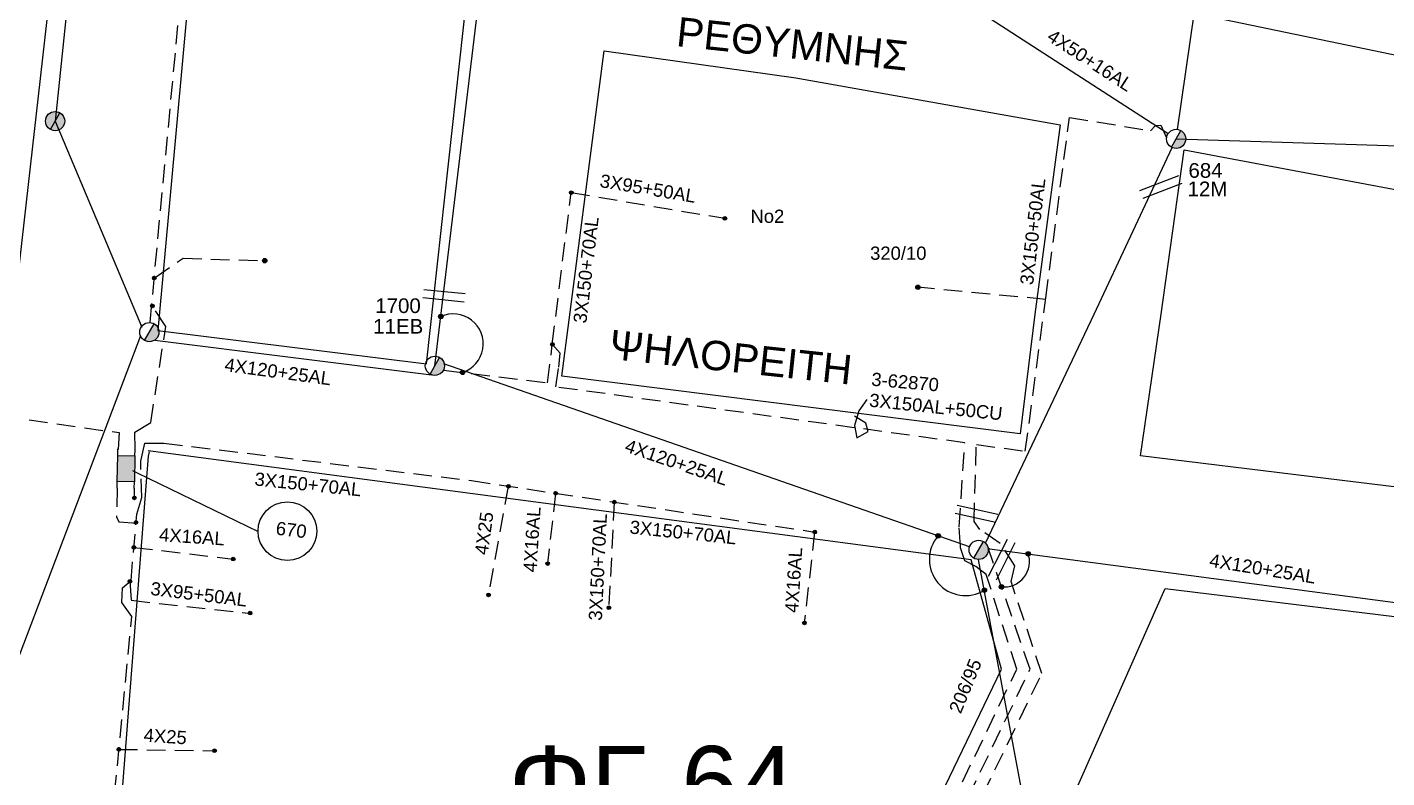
# Model space of a CAD drawing. Header units: millimetres. Extents: x 751 to 1825, y 358 to 872.
# Drawn here: x 825.2 to 917.9, y 715.4 to 766.6 of the extents above; entities that cross this region are included whole.
import ezdxf

# ---------------------------------------------------------------- set-up
doc = ezdxf.new("R2010")
doc.units = ezdxf.units.MM
doc.linetypes.add('DASHED', pattern=[19.05, 12.7, -6.35])
for name, color, linetype in [('Link Box 4 Διευθύνσεων', 7, 'Continuous'), ('Άγνωστα', 7, 'Continuous'), ('Γέφυρες Εναέριου Δικτύου', 7, 'Continuous'), ('Γυμνά εναέρια ΧΤ και ΦΟΠ (2Φ)   3x50+16AL', 7, 'Continuous'), ('Γυμνά εναέρια ΧΤ και ΦΟΠ (3Φ)   4x50+16AL', 7, 'Continuous'), ('Επιγραφές - Σχήματα', 7, 'Continuous'), ('Καλώδια ΧΤ   3x150+50AL', 7, 'DASHED'), ('Καλώδια ΧΤ   3x150+70AL', 7, 'DASHED'), ('Καλώδια ΧΤ   3x150AL+50CU', 7, 'DASHED'), ('Καλώδια ΧΤ   3x95+50CU', 7, 'DASHED'), ('Στύλος Ξύλινος', 7, 'Continuous'), ('Στύλος Ξύλινος @ 1', 7, 'Continuous'), ('Στύλος ΦΜ', 7, 'Continuous'), ('Στύλος ΦΜ @ 1', 7, 'Continuous'), ('Συνδέσεις', 7, 'Continuous'), ('Συνεστραμμένα ΧΤ   3x70+54.6+25 AL', 7, 'SYN_LINE'), ('Συνεστραμμένα ΧΤ   4x120+25 AL', 7, 'SYN_LINE'), ('Τομή', 7, 'Continuous'), ('Υπόβαθρο ΔΕΗ', 7, 'Continuous'), ('Υπόγεια καλώδια Δικτύου ΧΤ και Παρ. ΧΤ - 3X150+70 AL', 7, 'DASHED'), ('Υπόγεια καλώδια Παροχών ΧΤ   4x16AL', 7, 'DASHED'), ('Υπόγεια καλώδια Παροχών ΧΤ   4x25', 7, 'DASHED')]:
    doc.layers.add(name, color=color, linetype=linetype)
doc.styles.get("Standard").update_dxf_attribs({"font": 'arial.ttf'})
doc.linetypes.add('SYN_LINE', pattern='A,0.5,-0.0001,["/\\/\\/\\/",Standard,S=0.1,R=0,X=0,Y=-0.05],-0.25', length=0.7501)

# ---------------------------------------------------------------- blocks, each defined once
blk = doc.blocks.new('ΥΠΑΡΧΩΝ ΞΥΛΙΝΟΣ ΣΤΥΛΟΣ')
at = {"layer": 'Στύλος Ξύλινος'}
h = blk.add_hatch(color=256, dxfattribs=at)
h.paths.add_polyline_path([(-2.62, 0, 0.270008), (-1.29, -2.28), (1.3, 2.27, 0.576266)])
h.paths.add_polyline_path([(-1.29, -2.28, 0.574793), (2.62, 0, 0.268822), (1.3, 2.27)])
blk.add_line((-1.29, -2.28), (1.3, 2.27), dxfattribs=at)
blk.add_circle((0, 0), 2.62, dxfattribs=at)
at = {"layer": 'Στύλος Ξύλινος', "flags": 4}
for tag, p in [('ΑΡΙΘΜΟΣ', (-4.91, 8.6)), ('ΤΥΠΟΣ', (-4.85, 3.39))]:
    blk.add_attdef(tag, p, '', height=4, dxfattribs=at)
blk = doc.blocks.new('_ΣΥΝΔΕΣΗ')
at = {"layer": 'Συνδέσεις', "linetype": 'SYN_LINE', "ltscale": 40}
blk.add_hatch(color=256, dxfattribs=at).paths.add_polyline_path([(0.5, -0.01, 1), (-0.5, -0.01, 1)])
at = {"layer": 'Συνδέσεις'}
blk.add_circle((0, -0.01), 0.5, dxfattribs=at)
blk = doc.blocks.new('ΥΠΑΡΧΩΝ ΤΣΙΜΕΝΤΕΝΙΟΣ ΣΤΥΛΟΣ')
at = {"layer": 'Στύλος ΦΜ'}
blk.add_hatch(color=256, dxfattribs=at).paths.add_polyline_path([(-1.29, -2.28, 0.574793), (2.62, 0, 0.268822), (1.3, 2.27)])
blk.add_line((-1.29, -2.28), (1.3, 2.27), dxfattribs=at)
blk.add_circle((0, 0), 2.62, dxfattribs=at)
at = {"layer": 'Στύλος ΦΜ', "flags": 4}
for tag, p in [('ΑΡΙΘΜΟΣ', (-4.68, 8.05)), ('ΤΥΠΟΣ', (-4.91, 3.03))]:
    blk.add_attdef(tag, p, '', height=4, dxfattribs=at)
blk = doc.blocks.new('ΤΟΜΗ')
at = {"layer": 'Τομή', "ltscale": 40}
for p, q in [((-5.68, 0), (5.68, 0)), ((5.68, -2.33), (-5.68, -2.33))]:
    blk.add_line(p, q, dxfattribs=at)
blk = doc.blocks.new('LINK BOX 4 ΑΝΑΧΩΡΗΣΕΩΝ')
at = {"layer": 'Link Box 4 Διευθύνσεων', "ltscale": 40}
blk.add_hatch(color=256, dxfattribs=at).paths.add_polyline_path([(-3.54, 0), (-3.54, -4.67), (3.54, -4.67), (3.54, 0)])
for p, q in [((-3.54, 0), (-5.33, 0)), ((5.33, 0), (3.54, 0)), ((-3.54, -4.67), (-5.33, -4.67)), ((5.33, -4.67), (3.54, -4.67))]:
    blk.add_line(p, q, dxfattribs=at)
blk.add_lwpolyline([(-3.54, -4.67), (-3.54, 0), (3.54, 0), (3.54, -4.67)], close=True, dxfattribs=at)

msp = doc.modelspace()

# ---------------------------------------------------------------- linework, layer by layer
at = {"layer": 'Άγνωστα', "color": 85, "linetype": 'DASHED', "ltscale": 0.1}
for points in [[(833.536, 746.44), (836.888, 782.076), (846.075, 813.099), (852.796, 810.933)], [(833.819, 749.451), (835.788, 750.793), (841.357, 750.632)], [(832.517, 737.766), (832.498, 738.931), (833.578, 739.594), (834.611, 746.153), (833.648, 747.605)], [(831.292, 735.129), (831.257, 733.169), (831.408, 732.821), (832.659, 732.74)]]:
    msp.add_lwpolyline(points, dxfattribs=at)
at = {"layer": 'Άγνωστα', "color": 30, "ltscale": 0.1}
msp.add_lwpolyline([(852.963, 743.466), (855.859, 767.634)], dxfattribs=at)
at = {"layer": 'Άγνωστα', "color": 2, "ltscale": 0.1}
for points in [[(890.522, 731.365), (897.932, 746.982), (903.24, 758.344)], [(832.889, 745.504), (821.767, 716.28)]]:
    msp.add_lwpolyline(points, dxfattribs=at)
at = {"layer": 'Άγνωστα', "color": 1, "linetype": 'DASHED', "ltscale": 0.1}
msp.add_lwpolyline([(754.276, 757.193), (778.635, 746.982), (781.389, 745.982), (793.574, 744.304), (802.654, 742.953), (831.42, 738.908), (831.359, 737.754)], dxfattribs=at)
at = {"layer": 'Άγνωστα', "color": 30, "linetype": 'DASHED', "ltscale": 0.1}
for points in [[(860.962, 744.937), (860.971, 744.935), (862.257, 755.283), (872.735, 753.522)], [(853.548, 743.173), (860.651, 742.307), (860.97, 744.927)]]:
    msp.add_lwpolyline(points, dxfattribs=at)
at = {"layer": 'Άγνωστα', "color": 85, "ltscale": 0.1}
msp.add_lwpolyline([(832.454, 735.112), (832.447, 734.414)], dxfattribs=at)
at = {"layer": 'Άγνωστα', "color": 5, "ltscale": 0.1}
msp.add_lwpolyline([(894.006, 709.017), (890.047, 730.261)], dxfattribs=at)
at = {"layer": 'Γέφυρες Εναέριου Δικτύου', "ltscale": 0.1}
for points in [[(854.852, 743.015, 1.052481), (853.366, 746.829, -27.205679)], [(887.285, 731.87, 0.857138), (890.438, 728.164, -4.10425)], [(891.575, 728.398, 0.561553), (893.407, 730.703, -3.317907)]]:
    msp.add_lwpolyline(points, format="xyb", dxfattribs=at)
at = {"layer": 'Γυμνά εναέρια ΧΤ και ΦΟΠ (3Φ)   4x50+16AL', "color": 85, "ltscale": 0.1}
msp.add_lwpolyline([(829.463, 783.332), (827.059, 760.15), (832.986, 746.11)], dxfattribs=at)
at = {"layer": 'Γυμνά εναέρια ΧΤ και ΦΟΠ (3Φ)   4x50+16AL', "color": 133, "ltscale": 0.1}
for points in [[(902.967, 759.292), (887.167, 769.503)], [(903.517, 758.936), (944, 757.675)]]:
    msp.add_lwpolyline(points, dxfattribs=at)
at = {"layer": 'Επιγραφές - Σχήματα'}
msp.add_lwpolyline([(882.432, 741.16), (881.869, 740.387), (881.588, 739.403), (881.729, 738.56), (882.502, 738.981), (882.362, 739.544), (881.588, 740.036)], dxfattribs=at)
at = {"layer": 'Επιγραφές - Σχήματα', "ltscale": 0.1}
msp.add_lwpolyline([(840.928, 732.147), (832.682, 736.155), (832.361, 736.293)], dxfattribs=at)
msp.add_circle((842.9, 732.19), 2, dxfattribs=at)
at = {"layer": 'Καλώδια ΧΤ   3x150+50AL', "color": 133, "linetype": 'DASHED', "ltscale": 0.1}
msp.add_lwpolyline([(868.587, 687.047), (864.78, 680.437), (872.484, 676.214), (874.165, 679.481), (873.637, 679.945), (894.357, 722.486), (892.257, 728.752), (892.52, 729.829), (891.522, 731.351), (890.13, 732.296), (889.736, 732.848), (889.894, 738.09), (893.23, 737.644), (894.628, 748.096), (894.628, 748.096), (896.238, 760.4), (901.769, 759.496), (902.104, 759.85), (902.483, 759.863), (902.868, 759.018)], dxfattribs=at)
at = {"layer": 'Καλώδια ΧΤ   3x150+50AL', "color": 7, "linetype": 'DASHED', "ltscale": 0.1}
msp.add_lwpolyline([(894.615, 747.991), (885.901, 748.822)], dxfattribs=at)
at = {"layer": 'Καλώδια ΧΤ   3x150+70AL', "color": 85, "linetype": 'DASHED', "ltscale": 0.1}
msp.add_lwpolyline([(830.754, 710.504), (830.754, 710.504), (832.296, 726.38), (831.61, 727.329), (831.668, 728.336), (832.238, 728.832), (832.632, 733.337), (832.982, 734.49), (832.896, 736.952), (833.188, 738.192), (834.478, 738.192), (855.47, 735.633), (878.86, 732.129)], dxfattribs=at)
at = {"layer": 'Καλώδια ΧΤ   3x150AL+50CU', "color": 30, "linetype": 'DASHED', "ltscale": 0.1}
msp.add_lwpolyline([(870.19, 686.129), (867.493, 681.437), (871.588, 679.061), (892.646, 722.776), (890.563, 729.232), (889.848, 729.773), (889.107, 730.156), (889.107, 730.156), (888.801, 731.063), (888.81, 731.15), (888.714, 732.491), (889.106, 738.212), (861.219, 742.023), (861.406, 743.365), (861.515, 744.33), (860.962, 744.937)], dxfattribs=at)
at = {"layer": 'Καλώδια ΧΤ   3x150AL+50CU', "color": 1, "linetype": 'DASHED', "ltscale": 0.1}
msp.add_lwpolyline([(869.656, 686.435), (866.493, 681.068), (871.905, 678.034), (893.555, 722.78), (890.689, 731.042)], dxfattribs=at)
at = {"layer": 'Καλώδια ΧΤ   3x95+50CU', "color": 85, "linetype": 'DASHED', "ltscale": 0.1}
msp.add_lwpolyline([(832.16, 728.765), (832.254, 727.474), (840.416, 726.58)], dxfattribs=at)
at = {"layer": 'Συνεστραμμένα ΧΤ   3x70+54.6+25 AL', "color": 133, "linetype": 'SYN_LINE', "ltscale": 10}
msp.add_lwpolyline([(903.61, 759.584), (906.827, 781.952)], dxfattribs=at)
at = {"layer": 'Συνεστραμμένα ΧΤ   4x120+25 AL', "color": 0, "linetype": 'SYN_LINE', "ltscale": 10}
msp.add_lwpolyline([(833.859, 745.221), (852.742, 742.85)], dxfattribs=at)
at = {"layer": 'Συνεστραμμένα ΧΤ   4x120+25 AL', "color": 5, "linetype": 'SYN_LINE', "ltscale": 10}
msp.add_lwpolyline([(889.427, 731.125), (889.427, 731.125), (853.578, 743.593)], dxfattribs=at)
at = {"layer": 'Συνεστραμμένα ΧΤ   4x120+25 AL', "color": 1, "linetype": 'SYN_LINE', "ltscale": 10}
msp.add_lwpolyline([(890.689, 731.042), (890.793, 730.988), (919.852, 727.147)], dxfattribs=at)
at = {"layer": 'Υπόβαθρο ΔΕΗ', "ltscale": 0.1}
for points in [[(867.151, 871.979), (846.872, 814.033), (837.46, 782.954), (834.06, 745.876)], [(834.06, 745.876), (852.399, 743.603), (855.896, 775.44), (872.609, 819.369), (889.801, 863.059)], [(823.061, 861), (791.295, 791.933), (788.501, 752.777), (824.513, 749.399), (828.776, 786.993), (849.037, 860.188)], [(905.608, 767.312), (910.152, 796.105), (948.061, 791.326), (935.505, 761.099), (905.608, 767.312)], [(833.484, 737.588), (833.415, 737.314), (830.502, 699.978), (871.519, 681.043), (891.613, 722.786), (889.543, 730.233), (833.415, 737.67)], [(902.773, 728.285), (923.241, 725.791), (900.189, 667.187), (880.04, 676.905), (902.773, 728.285)]]:
    msp.add_lwpolyline(points, dxfattribs=at)
for points in [[(877.574, 763.094), (895.597, 759.886), (893.876, 746.982), (892.87, 738.832), (861.626, 742.749), (864.511, 764.943)], [(929.58, 746.982), (924.134, 734.509), (901.086, 737.327), (902.501, 746.982), (904.065, 758.201), (932.619, 752.835)]]:
    msp.add_lwpolyline(points, close=True, dxfattribs=at)
at = {"layer": 'Υπόγεια καλώδια Δικτύου ΧΤ και Παρ. ΧΤ - 3X150+70 AL', "color": 85, "linetype": 'DASHED', "ltscale": 0.1}
msp.add_lwpolyline([(865.191, 734.176), (864.822, 726.968)], dxfattribs=at)
at = {"layer": 'Υπόγεια καλώδια Παροχών ΧΤ   4x16AL', "color": 85, "linetype": 'DASHED', "ltscale": 0.1}
for points in [[(861.191, 734.776), (860.647, 729.976)], [(878.86, 732.129), (878.155, 725.933), (878.155, 725.933)], [(832.435, 731.084), (839.211, 730.286)]]:
    msp.add_lwpolyline(points, dxfattribs=at)
at = {"layer": 'Υπόγεια καλώδια Παροχών ΧΤ   4x25', "color": 85, "linetype": 'DASHED', "ltscale": 0.1}
for points in [[(857.966, 735.259), (856.613, 727.848)], [(831.415, 717.311), (837.937, 717.218)]]:
    msp.add_lwpolyline(points, dxfattribs=at)

# ---------------------------------------------------------------- block references
at = {"layer": 'Άγνωστα', "color": 1, "ltscale": 0.1, "xscale": 0.2500000000000028, "yscale": 0.2500000000000028, "zscale": 0.2500000000000028, "rotation": 268.7506566970075}
msp.add_blockref('LINK BOX 4 ΑΝΑΧΩΡΗΣΕΩΝ', (832.488, 736.435), dxfattribs=at)
at = {"layer": 'Στύλος Ξύλινος @ 1', "ltscale": 0.1, "xscale": 0.25, "yscale": 0.25, "zscale": 0.25}
msp.add_blockref('ΥΠΑΡΧΩΝ ΞΥΛΙΝΟΣ ΣΤΥΛΟΣ', (827.059, 760.15), dxfattribs=at)
at = {"layer": 'Στύλος ΦΜ @ 1', "ltscale": 0.1}
ref = msp.add_blockref('ΥΠΑΡΧΩΝ ΤΣΙΜΕΝΤΕΝΙΟΣ ΣΤΥΛΟΣ', (903.517, 758.936), dxfattribs=dict(at, xscale=0.25, yscale=0.25, zscale=0.25))
ref.add_attrib('ΤΥΠΟΣ', '12M', (904.296, 755.028), dxfattribs={"layer": 'Στύλος ΦΜ', "height": 1, "flags": 4})
ref.add_attrib('ΑΡΙΘΜΟΣ', '684', (904.355, 756.285), dxfattribs={"layer": 'Στύλος ΦΜ', "height": 1, "flags": 4})
ref = msp.add_blockref('ΥΠΑΡΧΩΝ ΤΣΙΜΕΝΤΕΝΙΟΣ ΣΤΥΛΟΣ', (852.963, 743.466), dxfattribs=dict(at, xscale=0.25, yscale=0.25, zscale=0.25))
ref.add_attrib('ΤΥΠΟΣ', '11ΕΒ', (848.752, 745.658), dxfattribs={"layer": 'Στύλος ΦΜ', "height": 1, "flags": 4})
ref.add_attrib('ΑΡΙΘΜΟΣ', '1700', (848.893, 747.063), dxfattribs={"layer": 'Στύλος ΦΜ', "height": 1, "flags": 4})
at = {"layer": 'Στύλος ΦΜ @ 1', "ltscale": 0.1, "xscale": 0.25, "yscale": 0.25, "zscale": 0.25}
for p in [(833.49, 745.762), (890.047, 730.915)]:
    msp.add_blockref('ΥΠΑΡΧΩΝ ΤΣΙΜΕΝΤΕΝΙΟΣ ΣΤΥΛΟΣ', p, dxfattribs=at)
at = {"layer": 'Συνδέσεις', "ltscale": 0.1, "xscale": 0.25, "yscale": 0.25, "zscale": 0.25}
for p in [(862.264, 755.275), (872.742, 753.513), (833.819, 749.451), (833.701, 747.546), (860.979, 744.927), (832.465, 734.459), (832.575, 732.783), (832.16, 728.765), (840.357, 726.606)]:
    msp.add_blockref('_ΣΥΝΔΕΣΗ', p, dxfattribs=at)
at = {"layer": 'Συνδέσεις', "xscale": 0.3, "yscale": 0.3, "zscale": 0.345700799648589}
for p in [(841.358, 750.635), (885.902, 748.825), (853.367, 746.832), (854.853, 743.018), (887.286, 731.873), (893.43, 730.643), (890.439, 728.168), (891.608, 728.398)]:
    msp.add_blockref('_ΣΥΝΔΕΣΗ', p, dxfattribs=at)
at = {"layer": 'Τομή', "ltscale": 0.1}
for p, xscale, yscale, zscale, rotation in [((902.363, 755.931), 0.2499999999999446, 0.2499999999999446, 0.2499999999999446, 20.83273144908128), ((853.611, 748.53), 0.249999999999972, 0.249999999999972, 0.249999999999972, 354.3896774656207), ((889.835, 733.086), 0.2500000000000155, 0.2500000000000155, 0.2500000000000155, 167.2706362479147), ((891.882, 730.123), 0.2499999999999507, 0.2499999999999507, 0.2499999999999507, 243.1113837735615)]:
    msp.add_blockref('ΤΟΜΗ', p, dxfattribs=dict(at, xscale=xscale, yscale=yscale, zscale=zscale, rotation=rotation))
at = {"layer": 'Υπόγεια καλώδια Δικτύου ΧΤ και Παρ. ΧΤ - 3X150+70 AL', "linetype": 'DASHED', "ltscale": 0.1, "xscale": 0.25, "yscale": 0.25, "zscale": 0.25}
for p in [(865.199, 734.176), (864.83, 726.968)]:
    msp.add_blockref('_ΣΥΝΔΕΣΗ', p, dxfattribs=at)
at = {"layer": 'Υπόγεια καλώδια Παροχών ΧΤ   4x16AL', "linetype": 'DASHED', "ltscale": 0.1, "xscale": 0.25, "yscale": 0.25, "zscale": 0.25}
for p in [(861.199, 734.776), (878.869, 732.129), (860.655, 729.976), (878.163, 725.933)]:
    msp.add_blockref('_ΣΥΝΔΕΣΗ', p, dxfattribs=at)
at = {"layer": 'Υπόγεια καλώδια Παροχών ΧΤ   4x16AL', "color": 85, "linetype": 'DASHED', "ltscale": 0.1, "xscale": 0.25, "yscale": 0.25, "zscale": 0.25}
for p in [(832.435, 731.084), (839.211, 730.286)]:
    msp.add_blockref('_ΣΥΝΔΕΣΗ', p, dxfattribs=at)
at = {"layer": 'Υπόγεια καλώδια Παροχών ΧΤ   4x25', "linetype": 'DASHED', "ltscale": 0.1, "xscale": 0.25, "yscale": 0.25, "zscale": 0.25}
for p in [(857.974, 735.259), (856.622, 727.848)]:
    msp.add_blockref('_ΣΥΝΔΕΣΗ', p, dxfattribs=at)
at = {"layer": 'Υπόγεια καλώδια Παροχών ΧΤ   4x25', "color": 85, "linetype": 'DASHED', "ltscale": 0.1, "xscale": 0.25, "yscale": 0.25, "zscale": 0.25}
for p in [(831.415, 717.311), (837.937, 717.218)]:
    msp.add_blockref('_ΣΥΝΔΕΣΗ', p, dxfattribs=at)

# ---------------------------------------------------------------- texts
at = {"layer": 'Γυμνά εναέρια ΧΤ και ΦΟΠ (2Φ)   3x50+16AL', "color": 7, "ltscale": 0.1, "insert": (864.314, 756.547), "char_height": 0.9, "width": 84.18588, "attachment_point": 1, "rotation": 350.49839}
msp.add_mtext('3X95+50AL', dxfattribs=at)
at = {"layer": 'Γυμνά εναέρια ΧΤ και ΦΟΠ (3Φ)   4x50+16AL', "color": 7, "ltscale": 0.1, "insert": (895.13, 766.468), "char_height": 0.9, "width": 84.18588, "attachment_point": 1, "rotation": 327.01947}
msp.add_mtext('4X50+16AL', dxfattribs=at)
at = {"layer": 'Επιγραφές - Σχήματα', "ltscale": 0.1, "insert": (877.351, 765.407), "char_height": 2, "attachment_point": 5, "rotation": 353.89545}
msp.add_mtext_dynamic_manual_height_columns('ΡΕΘΥΜΝΗΣ', width=71.26055, gutter_width=12.5, heights=[0], dxfattribs=at)
at = {"layer": 'Επιγραφές - Σχήματα', "ltscale": 0.1, "char_height": 0.9, "width": 8.55915, "attachment_point": 5}
for s, insert in [('Νο2', (875.639, 753.655)), ('320/10', (884.568, 751.138))]:
    msp.add_mtext(s, dxfattribs=dict(at, insert=insert))
at = {"layer": 'Επιγραφές - Σχήματα', "ltscale": 0.1, "insert": (873.142, 744.042), "char_height": 2, "attachment_point": 5, "rotation": 353.89545}
msp.add_mtext('ΨΗΛΟΡΕΙΤΗ', dxfattribs=at)
at = {"layer": 'Επιγραφές - Σχήματα', "ltscale": 0.1, "char_height": 0.9}
for s, insert, width, attachment_point, rotation in [('3-62870', (885.034, 742.355), 8.55915, 5, 355.00201), ('670', (842.184, 732.854), 84.18588, 1, 352.95597), ('206/95', (887.99, 720.025), 2.43068, 1, 67.69589)]:
    msp.add_mtext(s, dxfattribs=dict(at, insert=insert, width=width, attachment_point=attachment_point, rotation=rotation))
at = {"layer": 'Επιγραφές - Σχήματα', "insert": (858.024, 717.543), "char_height": 5, "width": 9.91627, "attachment_point": 1}
msp.add_mtext('ΦΓ-64', dxfattribs=at)
at = {"layer": 'Καλώδια ΧΤ   3x150+50AL', "color": 7, "linetype": 'DASHED', "ltscale": 0.1, "char_height": 0.9, "width": 84.18588, "attachment_point": 1, "rotation": 83.30987}
for s, insert in [('3X150+50AL', (892.864, 749.052)), ('3X150+70AL', (862.396, 746.434))]:
    msp.add_mtext(s, dxfattribs=dict(at, insert=insert))
at = {"layer": 'Καλώδια ΧΤ   3x150+70AL', "color": 7, "linetype": 'DASHED', "ltscale": 0.1, "char_height": 0.9, "width": 84.18588, "attachment_point": 1, "rotation": 354.07236}
for s, insert in [('3X150AL+50CU', (882.643, 741.582)), ('3X150+70AL', (840.724, 736.21)), ('3X150+70AL', (866.305, 732.93))]:
    msp.add_mtext(s, dxfattribs=dict(at, insert=insert))
at = {"layer": 'Καλώδια ΧΤ   3x95+50CU', "color": 7, "linetype": 'DASHED', "ltscale": 0.1, "insert": (833.639, 728.742), "char_height": 0.9, "width": 84.18588, "attachment_point": 1, "rotation": 352.95597}
msp.add_mtext('3X95+50AL', dxfattribs=at)
at = {"layer": 'Συνεστραμμένα ΧΤ   4x120+25 AL', "color": 7, "linetype": 'DASHED', "ltscale": 0.1, "char_height": 0.9, "width": 84.18588, "attachment_point": 1}
for insert, rotation in [((838.697, 744.003), 352.28841), ((866.135, 738.487), 341.16625), ((905.882, 730.662), 350.79767)]:
    msp.add_mtext('4X120+25AL', dxfattribs=dict(at, insert=insert, rotation=rotation))
at = {"layer": 'Υπόγεια καλώδια Δικτύου ΧΤ και Παρ. ΧΤ - 3X150+70 AL', "color": 7, "linetype": 'DASHED', "ltscale": 0.1, "insert": (863.449, 726.115), "char_height": 0.9, "width": 84.18588, "attachment_point": 1, "rotation": 87.221}
msp.add_mtext('3X150+70AL', dxfattribs=at)
at = {"layer": 'Υπόγεια καλώδια Παροχών ΧΤ   4x16AL', "color": 7, "linetype": 'DASHED', "ltscale": 0.1, "char_height": 0.9, "width": 84.18588, "attachment_point": 1}
for insert, rotation in [((858.99, 729.424), 86.2825), ((834.192, 732.411), 356.16697), ((876.834, 726.659), 86.2825)]:
    msp.add_mtext('4X16AL', dxfattribs=dict(at, insert=insert, rotation=rotation))
at = {"layer": 'Υπόγεια καλώδια Παροχών ΧΤ   4x25', "color": 7, "linetype": 'DASHED', "ltscale": 0.1, "char_height": 0.9, "width": 84.18588, "attachment_point": 1}
for insert, rotation in [((855.669, 730.655), 82.05133), ((833.139, 718.743), 356.20309)]:
    msp.add_mtext('4X25', dxfattribs=dict(at, insert=insert, rotation=rotation))

doc.saveas('drawing.dxf')
